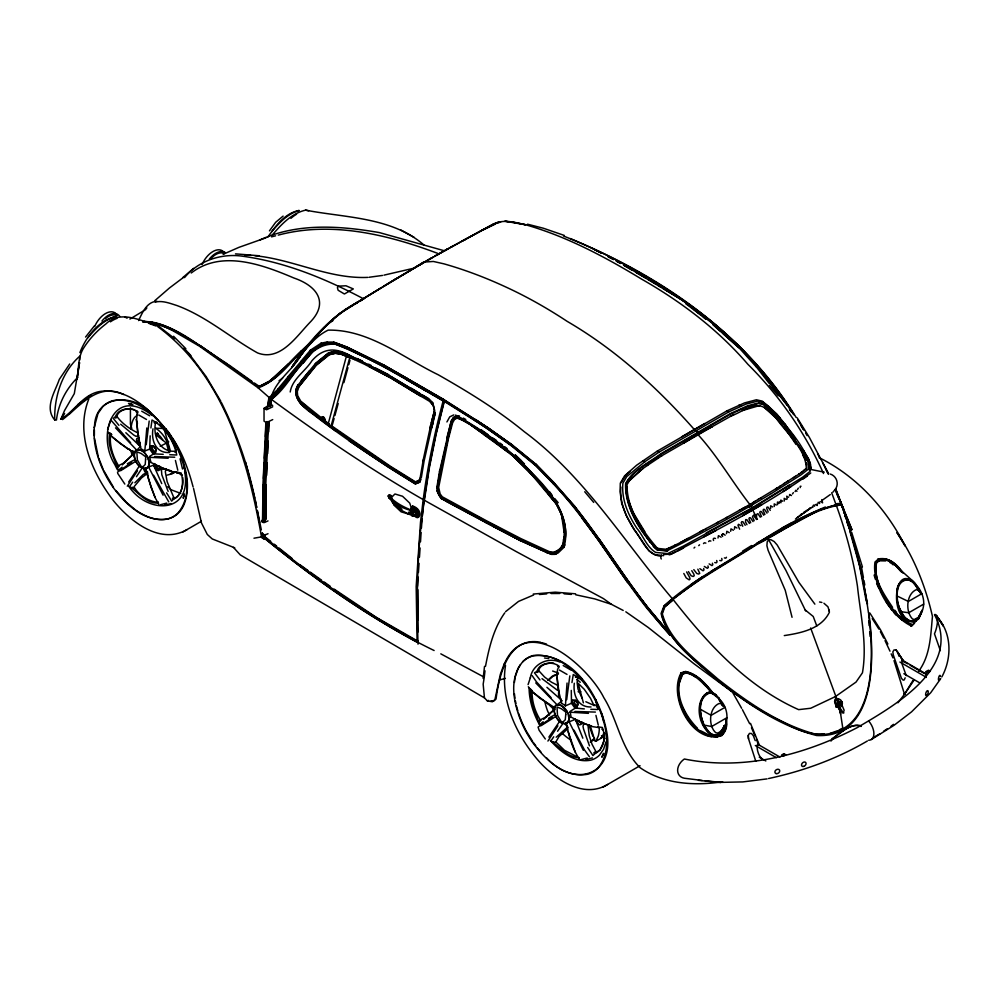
<?xml version="1.0" encoding="UTF-8"?>
<svg xmlns="http://www.w3.org/2000/svg" width="999" height="999" viewBox="0 0 999 999"><rect width="100%" height="100%" fill="white"/><g stroke="black" fill="none" stroke-linecap="round" stroke-linejoin="round"><path stroke-width="1.5" d="M130.419 407.767L130.419 424.125L131.806 428.521M553.833 707.317L552.722 711.226L543.606 719.367M266.084 518.893L266.233 484.627L265.297 520.716M591.508 725.973L583.628 723.526L571.053 717.107L570.192 711.3L577.197 706.967L577.684 703.746L575.312 700.386L573.613 699.924L572.502 700.324L571.503 703.259L565.397 705.856L567.045 683.041M434.115 650.524C372.864 620.729 316.958 580.956 264.236 538.086L262.337 538.061L262.4 533.491M262.537 521.341L262.949 484.852L265.859 422.727M262.337 538.061L262.637 533.329M262.675 521.191L264.036 520.417L265.384 521.191L264.036 521.977L262.675 521.191L263.187 484.69M263.174 538.623L263.224 534.065M263.386 520.379L263.786 485.414L266.77 421.728M262.575 537.887L263.511 538.361L263.549 535.327M263.724 520.129L264.123 485.164M263.524 538.611L263.561 535.564M263.736 520.367L264.136 485.402L267.095 421.516M270.741 541.383L266.009 537.587L265.097 538.636C312.525 577.609 363.161 612.899 417.095 642.295L417.994 641.258L417.082 641.258C363.174 611.825 312.537 576.573 265.11 537.587L265.135 534.515M265.834 519.193L266.233 484.627M571.278 690.409L571.503 703.259L574.825 707.979L584.34 708.915M671.99 546.59L666.358 549.313L657.392 548.376C642.519 530.694 626.635 508.966 627.035 484.677L629.994 479.67L642.981 468.556M564.06 537.387L564.285 531.88M626.922 491.058L626.972 486.738M700.636 703.671L700.024 709.065L711.163 715.321L724.949 707.367L721.266 703.783L719.155 703.471C708.903 707.767 707.979 725.861 715.821 732.754L717.844 733.041C730.719 726.935 729.045 706.743 718.681 698.588L721.34 703.084M163.224 454.333L153.009 453.808L149.688 449.1L150.175 435.826M322.827 418.082C323.039 421.628 325.811 417.12 323.127 417.395M878.321 559.615L878.333 558.978C888.948 556.643 897.914 564.934 903.096 573.264M885.713 560.914L879.37 560.801L878.333 558.978M433.978 412.025L434.19 408.828M843.755 711.338L843.705 713.099L842.307 712.774C840.271 709.577 830.019 700.349 838.486 699.387M906.443 618.856C916.295 626.935 923.313 612.499 923.7 604.108C924.312 593.606 916.395 580.906 905.718 579.32M800.199 487.624L800.249 486.326L801.023 486.251M434.528 415.372L434.702 410.427L433.379 405.169L428.633 398.963L388.149 374.875L349.425 355.169C335.414 347.602 323.414 347.602 311.913 360.764C305.257 371.391 292.22 379.008 290.209 391.995M530.781 689.198C529.133 701.922 536.338 713.161 539.56 724.799L543.144 721.765M577.347 676.648L575.412 677.06L577.884 676.298L577.11 682.642L577.984 689.023L582.055 698.176M797.514 489.498L798.338 488.124M150.949 462.537L149.488 456.493L155.532 452.709L155.969 449.525L153.596 446.166L151.96 445.666L150.837 446.066L149.688 449.1L144.818 450.974L146.816 427.959M263.486 478.484L264.211 462.962M264.423 458.304L265.222 441.221M265.447 436.563L266.096 422.589M267.695 422.677L264.785 484.727L264.548 520.679L264.935 484.865L267.857 422.814M268.681 421.84L265.684 486.788L266.221 485.302M266.671 475.324L267.245 462.912M267.682 453.608L268.269 441.196M268.706 431.88L269.143 422.577M681.156 673.039L681.955 672.739L682.654 674.375L679.495 682.442M94.381 429.895L94.381 435.514M775.286 416.995C785.913 432.729 805.831 448.588 806.33 468.506L803.558 470.641M808.778 469.555L808.84 462.425L807.342 458.553L784.365 424.288L776.822 415.359L768.855 407.942L763.511 403.996L758.803 402.872L747.489 405.881L730.569 413.499L660.913 453.721C648.875 462.937 633.004 469.667 625.574 483.641C624.65 508.391 641.221 532.642 657.13 550.012L667.594 551.073M157.13 422.477L155.594 422.44C152.635 435.876 159.69 453.009 175.874 451.161L176.111 449.363M138.436 438.499L138.312 440.759L140.172 443.119M149.188 421.016L146.216 444.742M566.683 699.687L569.83 675.873M620.854 487.037C619.368 502.447 626.173 516.982 634.24 529.67C641.97 538.911 646.403 554.645 660.264 556.106M795.079 491.608L795.903 490.234L796.927 491.358M417.507 586.301L418.131 577.097M418.431 572.502L419.056 563.299M419.468 557.167L420.092 547.976M420.504 541.845L421.116 532.642M421.428 528.046L422.127 518.918M810.089 507.879L809.202 509.078M897.214 590.409L896.69 595.816L908.391 601.46L921.827 593.693L918.293 590.022L916.27 589.672C906.143 594.118 905.294 611.912 912.649 619.13L914.597 619.442L918.618 617.132L921.328 611.713M155.257 464.16L155.557 467.969L158.017 470.704L160.364 469.58L159.578 466.058M792.469 493.968L793.368 492.644M804.52 511.525L803.621 512.849M532.092 690.421C531.668 700.661 534.827 711.238 540.259 719.904L545.354 717.282L554.07 709.615M412.325 515.696L412.575 512.812M422.402 515.909L423.101 508.404M423.389 505.394L423.813 500.899M789.51 495.729L789.635 494.493L791.458 495.554M269.593 404.57L270.542 398.738L279.433 390.097L311.888 351.124L322.64 344.068M835.826 504.97L819.03 510.139L756.618 544.093L702.759 577.272L672.402 599.325L673.089 599.5C707.604 643.443 746.64 686.5 798.638 709.64L810.738 708.241L835.351 696.615L856.031 682.08L862.449 672.802C867.432 643.905 860.464 614.959 857.454 586.251C853.171 558.591 845.853 531.555 836.275 505.282L831.668 492.744M270.254 406.63L271.303 399.313C293.444 384.315 304.957 342.083 335.389 344.205C373.339 358.953 407.992 380.619 443.131 400.949C434.503 433.404 427.647 466.308 423.201 499.6L420.504 522.177L416.171 586.563L417.082 641.258M271.703 399.563L313.087 350.961L323.401 344.118L328.359 343.194M483.154 678.458L484.515 666.395M484.315 676.847L484.99 670.829M270.467 406.506L271.303 399.313C320.242 435.227 370.517 469.38 423.201 499.6M267.695 406.106L268.856 397.914L277.909 389.223M267.932 405.981L269.081 397.802L270.542 398.738L269.842 404.745M268.531 406.668L269.53 398.926C266.721 398.514 272.465 399.013 269.53 398.926M269.043 404.957L269.742 398.938M268.881 406.68L269.78 399.101L279.32 389.847L288.736 378.334M269.693 404.595L270.404 398.589M155.657 325.05C139.785 320.429 120.142 309.89 105.956 323.888C97.515 330.382 90.047 338.174 84.241 347.115C77.647 356.543 79.008 368.581 76.985 379.358L79.52 362.699M94.518 427.16C94.655 394.892 132.455 392.994 150.537 412.487M514.423 682.429L514.935 678.571M840.871 706.83C843.818 705.007 841.071 696.515 837.674 700.349C835.064 704.545 840.808 708.029 842.332 711.375M835.314 505.794L835.763 506.106C840.484 500.861 844.43 508.391 844.367 513.174M505.519 665.434C499.975 700.624 516.645 735.876 539.435 761.837C555.681 779.582 583.628 799.088 607.642 784.452M604.233 739.897L604.645 733.116M79.52 362.674L74.301 393.643L64.585 410.452L60.864 419.218C74.937 411.051 83.317 393.569 101.236 391.271C128.272 388.461 150.287 409.94 165.984 429.345M150.899 427.984L152.023 419.992C164.773 427.26 173.789 440.721 176.773 455.02L169.768 454.695M137 413.986L136.576 421.491L138.936 440.534M420.03 478.471L423.239 460.002M421.291 477.847L424.088 461.076L435.064 412.475M436.838 487.549L439.635 470.629M134.291 451.785L134.465 454.033M562.699 544.667L563.673 539.248M436.938 486.813L437.087 491.171L441.058 498.401L520.629 540.759L551.485 554.395L554.957 554.345L558.129 552.959L564.01 547.277C571.74 518.506 552.272 493.094 532.991 473.938C510.951 450.025 483.903 430.581 455.519 415.084M571.952 682.592L573.276 674.475L582.38 680.406L585.951 684.577M410.864 509.94L412.712 506.081C417.42 507.192 422.29 512.824 418.544 517.332L416.82 517.557L411.276 514.148L412.025 513.898M565.397 705.856L561.638 703.146M422.877 461.401L430.319 427.147M485.502 666.308C489.035 647.764 493.643 628.433 504.745 612.874M435.926 435.352L429.483 467.107L424.538 499.338C416.995 546.74 416.508 596.003 418.032 644.18M557.629 668.831L556.955 676.498L559.403 695.491M429.945 428.546L430.557 425.986M725.511 724.337L724.25 730.057L721.016 734.29L718.293 735.239M137.924 432.929C129.808 429.12 121.99 423.489 116.783 416.246C119.081 409.465 128.446 407.555 134.603 409.815M439.523 471.491L451.011 421.59L453.434 417.257L456.73 415.646L459.552 415.971M390.134 498.002L389.298 495.591M391.408 497.914L391.396 495.679L389.335 494.655M563.486 540.059L564.223 536.75M721.091 734.814L724.525 730.331L725.486 725.961M724.525 730.331L725.399 726.348M558.441 685.751L551.485 682.192L544.555 677.01L538.536 670.454C540.397 664.323 547.952 662.812 553.608 663.111M430.382 426.436L430.756 425.162M435.214 413.574L431.68 427.947L433.079 422.277M431.243 422.989L432.467 418.356M432.817 416.695L434.115 411.763M436.226 433.841L443.893 403.034M432.03 419.83L433.366 414.735M603.908 741.158L600.024 750.099L596.278 752.235L592.02 744.23L589.285 735.739L587.974 725.386M430.557 425.724L431.556 422.003M417.857 516.183L418.269 512.712M446.665 438.449L451.011 422.352A9.353 6.943 80.5 0 1 458.903 417.107C493.706 437.724 526.835 462.824 550.774 495.854C563.186 508.591 575.362 543.993 553.858 553.871M291.583 367.757C305.457 345.642 323.439 325.05 344.842 309.715L431.518 257.817M528.071 684.602L530.432 677.559M558.541 692.694L558.641 696.253L561.338 699.6M107.567 429.67L109.927 422.627M184.378 493.856L183.204 498.239L184.203 495.254M897.065 590.659C896.902 580.119 910.189 574.525 915.883 584.452M897.127 590.509L898.376 585.901M922.052 610.177L918.73 618.568M922.177 610.339L918.918 618.556L916.033 621.003M137.5 413.499L137.949 411.863C130.994 407.005 118.918 407.879 115.409 416.595L115.597 418.044L117.133 417.257M332.48 424.5L334.103 418.519M334.915 415.534L338.174 403.571M343.881 382.629L347.952 367.682M348.776 364.685L349.987 360.202M530.294 678.021C532.255 664.447 547.514 656.605 559.902 662.037M606.018 741.932L603.508 749.4L599.437 755.182A56.806 32.805 60 0 1 590.834 760.152C574.775 763.336 560.252 751.76 550.349 740.396M515.109 677.285L518.119 668.319L520.404 664.61M700.486 703.92L701.86 699.188M724 725.848C723.139 730.044 720.516 734.64 715.871 735.189L712.749 734.652L709.028 732.504L706.068 729.282M724.387 725.511L721.315 732.629M724.525 725.636L721.528 732.604L718.631 734.977M801.498 514.273L800.486 514.51M132.442 454.982L123.501 463.136L118.506 465.696C112.924 456.443 108.879 444.742 110.839 433.953L109.553 433.978C107.168 446.865 114.435 458.641 118.294 470.304L122.09 467.157M647.764 609.303L669.63 634.939L670.391 634.14C633.99 594.755 607.142 548.064 574.063 506.068M669.954 634.64L669.967 634.602C636.625 598.95 612.037 556.593 582.442 518.031M79.895 352.597C85.964 337.063 98.114 321.041 114.91 316.658M558.653 668.056L559.203 666.358C552.622 660.626 537.949 662.724 536.962 672.477L538.886 671.465M836.275 505.282L841.695 504.87C810.326 509.015 784.715 530.744 756.967 544.43C725.574 564.547 691.82 582.117 664.073 607.13L661.7 614.348C668.818 642.457 695.966 660.913 716.508 679.258C734.115 693.568 752.784 706.68 772.964 717.132C788.948 724.774 805.594 736.113 824.125 733.803M562 546.765L562.887 543.893M564.01 547.277L564.822 544.842M670.529 601.885L671.353 599.437M571.503 703.259L572.502 700.324M271.603 395.854C277.01 379.258 293.581 369.368 301.648 353.996C309.265 344.842 317.195 335.389 328.147 330.132C369.006 329.358 403.022 357.717 438.236 374.775C468.181 391.795 497.639 409.84 524.325 431.73C584.715 476.511 624.15 541.982 672.24 598.576L673.164 599.974L664.772 607.017L662.325 613.786C669.942 641.882 696.765 660.327 717.494 678.708C747.24 702.085 779.57 724.7 816.545 734.452C877.022 737.387 874.275 656.018 868.643 614.647M941.807 676.985C952.01 658.279 952.01 633.204 937.137 616.907A13.087 4.383 -75.5 0 0 934.477 614.597C962.312 667.532 895.067 705.269 857.292 727.584C804.545 755.032 743.656 771.003 684.352 759.003A13.087 9.753 -37.9 0 0 677.622 770.366A13.087 9.753 -37.9 0 0 684.352 778.233L702.197 780.456M504.258 663.811L500.349 674.263L494.93 699.525L492.395 701.773L487.375 700.898L484.453 697.889L240.322 554.944L233.441 547.39M149.688 449.1L150.837 446.066M743.056 551.748C715.996 568.743 687.499 584.115 663.973 606.043L661.088 613.461C667.732 641.87 696.191 661.113 716.633 679.657C746.59 703.234 779.257 725.911 816.583 735.514C878.059 738.586 874.312 654.982 868.918 613.324M831.842 738.698C840.559 734.327 850.349 721.815 861.088 726.46M582.005 721.89L580.956 722.976L580.082 722.564L578.758 720.354M60.864 419.218L64.623 413.549M88.761 399.15C74.937 433.841 92.033 472.677 113.299 500.487C129.858 521.041 159.952 545.342 187.05 529.582M603.458 753.308L601.823 757.254L603.746 753.658M915.983 619.455L914.297 623.401L911.575 626.073L910.701 625.911M905.169 677.797L904.232 679.944L903.146 680.157L901.423 678.321L893.268 654.857L892.831 651.922L894.03 649.924L896.153 650.049L903.733 661.563L896.153 650.049M291.995 366.995L307.305 346.328M109.803 422.502L111.339 419.155M590.409 726.223L595.029 741.146L595.841 741.295L598.301 735.951A41.533 23.976 60 0 0 599.325 727.672M595.841 741.295L601.585 737.974L604.045 732.642M278.459 390.122L269.418 399.138L269.081 397.802M410.751 509.015L412.712 506.081M503.808 665.134C526.098 610.676 588.498 666.695 603.796 697.614C617.857 720.029 620.816 748.863 640.234 767.794C664.16 784.377 694.692 785.951 722.652 781.755M830.956 741.083C836.013 734.265 852.184 722.539 861.113 725.823M138.599 320.592C142.333 312.662 146.778 301.81 156.893 301.261M579.532 759.302C572.102 748.501 568.693 735.326 566.371 722.702M835.763 506.106L836.325 504.945M155.694 434.927L157.355 432.754M132.892 450.649L132.492 453.484L134.453 457.092M629.47 480.694L641.458 469.642M681.168 672.814C667.657 695.978 692.132 745.104 721.703 735.689C725.898 731.668 727.821 725.486 726.073 719.904M681.955 672.739C669.904 696.827 688.935 736.076 717.145 736.725M682.704 673.526C672.577 692.082 684.04 714.722 697.477 728.271M420.179 478.121L418.831 480.769L415.134 482.305L390.022 466.708L335.776 429.707L310.976 410.951L298.414 399.3L297.153 395.766L297.34 388.686L315.909 365.209L328.971 354.633L335.189 353.209L341.021 354.183M421.041 479.358L419.605 482.092L415.184 483.866L388.074 467.02L349.126 440.884M388.274 496.141L388.711 495.479L388.574 497.015C390.234 500.899 391.983 495.866 389.448 495.154L388.161 495.891L389.198 498.064M621.103 482.717L625.799 475.187L630.182 471.416M135.702 451.348L140.422 446.541L136.426 440.122L136.826 438.461L139.198 437.849M918.231 617.919L920.154 614.472M920.354 614.31L918.381 617.844L915.758 620.154L912.761 621.178M446.915 421.94L449.75 416.858L453.783 414.897M661.5 555.082L660.826 557.105A2.835 2.06 -78.6 0 0 661.288 558.978M809.552 470.217L810.064 469.305L824.237 472.177M701.76 699.45L703.883 695.654L706.505 693.368L709.54 692.469L712.786 693.044L716.058 695.054M720.853 731.955L722.789 728.571M722.989 728.421L720.991 731.892L718.381 734.115L715.421 735.027M755.781 761.213L748.326 738.149L748.263 735.426L749.425 733.416L751.51 733.503L753.308 735.651L755.244 740.634M305.669 347.964L301.885 351.923C288.187 363.873 276.873 381.955 258.329 386.75L246.016 377.772M389.223 497.789C390.646 499.25 390.921 495.616 389.41 495.541L388.599 495.529M834.927 489.722C839.51 484.503 836.837 476.086 830.306 474.05M155.082 497.302L151.024 487.3L145.654 468.119L153.571 465.159L154.52 463.573M85.564 337.038L94.393 325.886M269.455 230.869L275.687 222.265L283.117 216.109M553.733 736.775L550.948 740.933C559.952 746.827 567.307 757.242 579.145 757.692M912.924 680.544L904.507 694.205L897.976 702.772M918.643 671.278C930.431 655.481 930.618 635.189 932.467 616.408C925.648 586.675 914.31 557.792 896.977 532.592L905.106 545.953C886.238 508.678 856.68 476.198 819.055 457.617M132.692 482.167L129.695 486.438C138.436 492.794 146.366 503.683 158.366 503.096L158.292 502.185M292.932 365.622L298.951 356.78M142.358 467.669L136.451 476.673M835.401 504.895L837.637 503.533L841.308 503.658L844.43 512.662M878.246 559.353L879.157 559.428L879.37 560.801M176.249 450.586L175.037 452.36L175.874 451.161M117.432 472.24L131.543 462.537M597.614 705.369L598.001 704.794L596.403 706.793L597.614 705.369L592.819 704.882L585.851 701.735M137.437 470.879L127.285 486.201M69.705 363.973L59.291 379.408C55.082 391.783 44.068 407.704 54.72 419.93L56.468 420.017C58.292 403.846 66.234 388.611 77.822 377.322M913.873 680.356L904.507 694.205L894.005 660.589M548.876 737.112L559.927 720.916M557.904 725.823L547.927 741.058M128.646 482.03L139.398 465.996M156.406 465.222L157.367 468.032L159.365 469.33L160.389 467.832M292.257 366.683C310.302 342.07 330.12 317.307 357.305 302.347M584.015 723.251L583.004 726.248L583.528 729.008L589.46 745.841M557.554 731.256L562.212 724.5M184.515 277.61C198.027 261.176 220.267 253.409 241.221 256.031C284.515 261.688 325.574 278.684 363.923 299.001M267.844 237.125C275.549 226.024 284.765 213.374 298.801 210.502M940.746 678.583L930.718 692.719L911.563 711.837L894.043 725.299L871.428 739.472M726.46 557.255L725.798 558.179L724.375 557.904M272.727 419.592L266.508 422.589L264.036 421.166L264.036 408.366L270.354 404.133L272.677 405.469M265.559 407.804L265.559 408.916L267.869 408.366L266.508 407.58L265.559 407.804L267.47 408.916M262.287 532.979L261.563 533.99L264.036 535.427L268.019 533.716M299.725 355.694L320.242 331.855M166.271 468.843L165.297 471.715L167.158 481.755L173.751 497.427L175.399 497.964C181.806 493.781 183.429 484.802 182.767 477.647M843.256 731.268L841.658 728.521L838.698 730.331M867.507 604.17L860.201 565.958L850.149 530.319M673.089 599.5L664.073 607.13M297.877 385.252L309.465 370.829M174.525 498.026L171.678 501.111L166.596 492.844M839.809 707.167L836.975 707.005L837.562 706.281M681.031 673.214L685.539 671.415C697.364 673.913 705.719 683.853 712.924 692.906M682.467 674.387L686.088 672.964C693.905 674.375 699.962 680.244 705.294 685.714M277.672 389.335L288.224 376.598M278.321 390.397L288.786 377.485M280.532 387.899L282.417 385.589M284.29 383.291L301.76 362.387M278.621 390.509L302.435 362.038M302.909 363.449L312.475 351.848M300.986 381.181L315.559 363.424L328.808 352.684L335.377 351.161L341.046 352.098L349.088 355.107L342.282 352.572M119.256 465.971L118.232 467.207L117.457 466.658L118.506 465.696M315.284 363.836L328.546 353.097L335.077 351.586L340.709 352.51L351.436 356.506L389.61 375.774M417.22 516.945L417.969 516.133M417.607 517.494C421.216 513.124 416.483 507.742 411.938 506.668M300.749 361.563L310.402 350.199M301.411 362.6L310.901 351.161L321.666 344.093M304.558 359.041L307.367 355.694M301.723 362.699L311.8 350.861M832.891 492.17L834.64 490.084M287.987 376.723L300.999 361.438M288.636 377.759L301.561 362.325M582.092 723.8L579.682 724.962L578.246 724.013L575.387 719.33L566.221 723.001M87.775 337.837C95.554 328.821 104.533 319.018 116.608 316.333M271.666 231.681C279.171 222.939 287.762 213.611 299.213 210.464M272.44 234.815C281.368 224.45 291.708 213.237 305.582 210.152C345.404 217.832 391.433 216.995 423.838 244.88M562.25 545.816C559.265 550.424 553.384 554.108 547.989 551.048L520.954 538.623L486.313 520.691L442.307 496.815L440.147 493.931L438.661 487.45L448.464 438.536L452.597 422.889L454.57 419.355L457.055 418.144L459.228 418.381M562.137 546.49C559.078 551.46 552.822 555.456 547.09 552.21L520.042 539.785L485.402 521.853L441.258 497.902L438.911 494.767L437.287 487.712L439.96 471.74L451.261 422.939L453.384 419.143L456.143 417.807L461.663 419.78M308.791 344.63L324.463 327.247M134.865 482.767L143.282 474.375L144.992 473.576L148.264 475.462M596.278 752.235L592.931 755.606L587.649 747.464M556.193 737.212L566.783 727.759M69.018 414.448L76.523 406.605M708.616 541.583L709.415 540.734L710.901 541.058M541.008 720.179L539.597 721.64L538.911 721.041L540.259 719.904M694.005 548.039L694.829 547.19M301.323 350.786C287.724 363.236 276.111 380.119 258.329 386.863L268.256 381.78M288.411 363.886L271.204 379.583M892.956 564.572L894.068 563.898L901.036 571.69M698.738 545.629L699.562 544.792M322.914 328.908L333.916 318.419M302.435 350.974C288.261 363.474 276.511 381.156 258.204 387.899L199.488 346.228L172.427 330.444L162.412 325.549L150.662 322.04L143.157 321.89M325.674 326.049L329.233 322.527M648.738 608.453L670.379 634.402L648.501 608.828L628.396 582.142M703.496 543.593L704.332 542.769L705.868 543.106M914.609 622.727L912.05 625.237C891.245 615.147 873.176 584.989 875.923 562.287L879.157 559.428M269.805 398.788L273.127 395.567M79.895 356.081C61.963 371.803 54.158 396.715 54.72 419.93M306.331 347.652L301.885 351.923L306.218 347.864M301.323 350.886L316.658 336.438M810.776 472.977C766.832 504.52 718.231 529.383 670.391 554.482M136.039 450.437C141.334 447.527 146.391 454.32 148.139 458.641A10.539 6.081 60 0 1 145.404 468.818C137.987 468.144 133.354 459.103 134.39 452.322L135.464 450.561C143.644 446.341 152.298 460.914 147.577 467.732L145.954 468.693C137.75 468.981 130.532 456.068 136.576 450.037M547.689 680.344L551.985 676.435L557.579 674.762M549.85 679.095L554.145 675.187L558.341 673.938M590.222 742.12L594.517 738.211M592.37 740.883L594.517 738.923M900.249 582.617L902.846 580.269L905.868 579.283M663.973 606.043L672.327 599.05M335.04 317.42L331.78 320.242M878.546 558.878L874.987 562.037C871.64 584.465 890.696 616.42 911.575 626.073M879.47 560.439L876.598 562.974C872.889 579.245 884.165 594.43 892.594 607.404M703.758 695.978L706.33 693.718L709.327 692.844M154.845 300.649L169.443 287.999L184.041 276.985M191.259 273.002C221.566 249.413 262.612 264.723 293.893 277.997C317.882 286.201 328.921 303.122 309.902 322.452C296.378 336.463 280.22 361.713 257.567 352.934C230.369 337.724 206.393 316.383 176.91 305.532C170.005 303.371 162.5 300.299 155.257 302.098M182.705 277.66L193.606 268.344M892.894 564.522L894.08 563.911L888.735 560.801L885.077 559.865M122.278 464.922L132.043 455.219L131.031 451.048L129.071 449.013M137.6 414.897L134.615 417.42A33.754 19.48 60 0 0 131.094 429.22M157.904 433.716L157.018 434.465A7.492 4.321 60 0 0 156.456 435.614M174.363 472.065L172.377 473.738L167.245 475.087M835.951 490.172L851.897 529.607L851.223 529.982L839.635 500.212M173.751 497.427L172.415 498.489L173.664 499.1C183.042 494.867 183.866 481.768 181.119 472.989L175.25 471.828M334.84 317.532L340.172 313.336M138.624 435.639L135.976 436.313L133.766 435.064L120.692 424.213M340.572 313.024L338.261 314.797M505.581 611.663L518.531 601.41L533.628 594.992M146.116 474.35L141.421 478.009L133.978 486.813C138.599 495.129 148.714 501.51 158.304 502.435M559.527 549.525L553.908 552.934L547.377 551.885L520.342 539.46L441.583 497.589L439.285 494.517L437.699 487.612L440.359 471.665L451.66 422.877L453.746 419.155L456.431 417.844M799.075 474.113L801.273 472.452M800.886 472.702L802.359 471.603M562.237 700.711L557.067 704.794L535.764 682.929M801.972 471.853L803.945 470.379M890.996 726.248L893.468 724.35M567.657 728.87L558.978 736.588L555.844 741.945L564.472 750.299L576.186 756.33M830.306 494.53L822.177 500.312M595.491 751.635L593.781 752.921L595.117 753.496C604.395 749.35 605.781 736.113 602.372 727.484L597.789 726.835M279.058 380.744L282.63 378.084M804.57 469.842L806.343 468.531M795.441 519.043L811.163 507.742L797.302 517.445M777.459 503.421L780.793 501.023M322.14 416.995L323.414 416.933C327.023 420.367 325.1 423.176 320.816 417.944L322.565 416.908M540.871 725.786L556.48 716.046M120.642 470.704L137.013 460.502M669.63 634.939L670.604 634.178M642.544 468.781L647.777 465.209M263.511 538.361L264.323 538.049M340.01 313.411L381.318 287.662M802.871 479.133L807.479 475.961M691.221 584.452L702.734 576.548M182.193 475.149L180.419 474.625M661.413 455.969L684.253 442.794M661.9 455.706L657.904 458.329M883.703 731.193L887.349 728.721M647.364 465.422L658.329 458.116M791.133 486.426L783.391 491.545M77.885 404.558L89.46 396.853M786.338 482.08L793.83 477.347M784.452 483.316L779.557 486.55M780.094 486.201L777.097 488.024M784.277 635.589C800.973 633.016 821.29 629.07 829.395 612.25L828.833 609.865M310.152 350.337L321.303 343.044M310.739 351.448L321.84 344.18M311.051 351.573L321.74 344.555L333.891 343.631M784.053 483.578L786.725 481.83M789.21 485.039L752.247 507.779L750.736 505.981L752.459 504.957M753.234 502.472L755.044 501.323M757.429 519.255L750.699 505.993L750.361 504.27L753.621 502.21M776.373 488.436L760.501 498.064M793.443 477.597L795.466 476.323M771.465 493.518L801.011 474.887L808.154 469.33L808.228 462.412L802.322 451.423L784.29 425.012L776.423 415.771L763.286 404.583L758.74 403.484L747.489 406.481L730.606 414.086L661.001 454.27C649.025 463.411 633.366 470.117 625.874 483.916C625.449 508.853 641.121 531.93 657.142 549.637L667.257 550.674C702.584 533.016 737.299 514.023 771.166 493.693M344.618 310.264L358.092 301.898M787.474 481.331L788.149 480.894M329.183 322.989L332.929 320.667M761.962 504.47L742.644 515.634M742.544 551.136L751.573 545.554M88.923 396.491L91.396 394.967M795.079 476.573L799.163 474.05M798.775 474.3L799.462 473.863M711.388 571.091C753.97 548.264 793.356 513.848 841.308 503.658M383.841 286.126L395.741 278.896M355.994 303.159L386.413 284.653M387.1 284.191L396.503 278.521M394.143 279.945L408.241 271.691M409.453 270.941L411.65 269.618M754.657 501.573L758.416 499.275M552.01 717.482L538.074 727.085L539.11 730.232L545.317 738.998M129.92 319.081L145.829 309.478M775.986 488.686L777.484 487.774M754.033 507.292L750.411 509.378M758.029 499.525L760.901 497.814M681.842 436.738L704.745 423.514M396.978 278.172L408.141 271.641M419.942 264.747L408.753 271.278L423.526 262.113L433.366 261.463L443.906 263.836A585.976 338.311 60 0 1 505.057 286.651A499.113 288.162 60 0 1 567.132 321.341C615.646 349.613 657.517 387.787 694.517 429.757L697.914 432.417L698.376 434.702L683.828 443.019L697.752 434.353C717.981 456.406 732.929 483.191 751.26 506.281L752.222 507.792L706.106 533.016M698.376 434.702L712.137 426.673M182.655 532.13L201.423 521.253M603.246 787L640.047 765.709M145.717 308.654L146.903 307.967M413.948 268.256L422.34 263.349L420.641 264.023M432.067 257.792L426.036 261.276L439.448 253.734M418.918 265.447L420.104 264.76M354.57 304.295L357.242 302.759M359.915 301.323L362.587 299.675M272.727 406.793L266.508 409.79L264.036 408.366M265.634 518.244L262.287 520.179L261.563 521.191L262.287 522.202L264.036 522.627L268.019 520.916M263.074 521.753L264.985 520.641M711.75 426.923L734.128 414.323M750.499 504.183L744.367 507.567M756.805 543.181C779.345 530.681 801.435 516.708 825.349 507.017M727.022 717.657L711.638 726.535L703.533 725.012C705.943 729.969 709.802 735.551 715.871 735.776M923.7 604.108L908.715 612.762L900.511 611.613L897.164 601.273M926.185 671.528L928.508 670.192L930.319 671.228L927.996 672.577L926.185 671.528L926.185 677.447M867.407 740.971C836.875 758.878 803.146 771.128 768.581 778.533M873.725 737.324L880.057 733.666M419.018 480.344L415.447 481.843L390.696 466.458L331.193 425.549M420.042 482.092L415.522 483.903C379.995 462.1 345.154 439.085 312.163 413.574C303.396 407.517 290.409 396.578 298.102 384.877C292.582 393.406 298.851 404.108 306.78 408.616M434.802 255.956L492.032 224.75C502.497 218.656 514.697 222.278 525.624 224.763C566.957 236.576 605.007 256.868 641.57 279.096C681.231 301.71 717.981 329.595 747.876 364.285C779.657 395.779 805.107 432.792 823.526 473.538M432.729 257.13L433.454 256.718M421.291 264.073L425.224 261.838M440.234 253.222L447.864 248.863M437.1 254.982L448.289 248.614M726.423 517.594L739.647 510.139M717.07 522.677L705.706 528.783M716.633 522.902L718.468 521.89M748.888 507.017L750.699 505.993L747.914 505.681L749.462 506.718M268.856 397.914L269.48 398.976L270.542 398.726M127.323 463.736L133.779 460.139M548.426 718.318L555.182 714.547M681.143 542.182L706.143 528.558M680.569 542.507L688.086 538.349M700.087 531.743L702.909 530.244M741.72 508.991L743.268 508.141M739.21 510.364L742.157 508.766M445.629 250.212L483.541 229.47M450.899 247.165L453.633 245.679M461.838 241.221L494.218 223.876L482.192 230.182M463.586 240.447L465.197 239.573M480.756 231.119L481.406 230.769M718.044 522.115L726.86 517.37M699.063 433.666L712.062 426.748M742.844 508.366L744.792 507.342M716.196 530.344L703.571 536.987M782.092 528.009L791.158 523.251M482.629 230.132L495.541 224.001M677.709 551.061L683.553 548.026M159.365 469.33L161.551 468.219M153.009 453.808L155.532 452.709M574.825 707.979L577.197 706.967M160.152 446.241L166.471 443.131L168.619 451.298M666.383 549.338L669.73 547.689M270.517 398.751L269.48 398.976M674.65 545.342L681.006 542.282M671.565 546.815L675.087 545.117M721.59 535.002L723.626 534.028M730.606 416.034C740.858 413.074 753.371 401.411 764.31 407.48C777.647 417.12 786.937 430.956 796.003 444.43M555.844 741.945L554.208 742.707L553.721 741.645M134.091 487.737L132.767 488.324L132.355 487.212M223.127 254.295L238.936 247.352L265.984 237.787M675.861 551.96L669.143 554.907M555.656 553.096C575.836 538.598 559.852 504.145 546.216 490.359C522.415 460.302 491.446 436.788 458.603 417.432A9.191 6.818 80.5 0 0 450.849 422.602M554.957 554.345L556.306 553.758M492.769 224.638L496.553 223.152M259.528 240.16C296.953 222.64 339.697 225.749 379.32 232.567L444.73 250.874M851.023 530.069L839.884 500.162M170.929 503.533L164.473 505.219M592.407 757.891L585.963 759.577M742.457 410.552L759.789 405.482M487.375 700.898L488.586 700.399M62.537 419.605C80.457 405.919 97.477 382.105 123.801 394.53M412.887 511.226L408.504 512.3L411.9 514.398M838.735 706.68L836.975 707.005M829.994 733.466L837.249 730.856M166.746 503.084L160.552 504.707M587.25 758.016L581.043 759.627M716.52 736.95L721.628 735.177C725.699 731.256 727.484 725.199 725.786 719.779M916.295 620.928C886.313 628.696 893.131 551.573 918.618 588.761M538.536 670.454L534.453 672.802L539.984 679.957M681.48 672.664L686.051 671.902C697.577 674.425 705.694 684.178 712.737 693.006M709.54 693.056C695.704 698.563 699.924 719.492 706.63 729.482M718.905 734.889L715.509 735.888C698.426 732.13 692.245 699.188 709.165 691.945L712.499 692.532L715.833 694.567L719.105 698.363M851.897 529.607L835.651 490.284M846.84 521.828L850.099 530.382L851.148 530.082L843.431 510.227M499.537 679.969L505.382 678.371M155.557 433.803L158.366 433.653M170.479 473.626L174.326 472.627M271.516 236.85L275.562 235.814M278.259 235.115C331.481 220.891 387.699 234.54 437.949 253.471M116.783 416.246L113.199 418.319L118.931 425.349M412.749 268.469L384.003 275.137M323.414 416.933L324.825 420.966M320.816 417.944L325.249 420.879M262.487 536.713L253.971 538.211M672.477 599.812L671.753 599.949L673.164 599.974M382.505 275.437L369.043 277.272M601.585 737.974L600.774 737.824M321.041 343.194L327.435 341.933M322.59 343.781L327.11 342.957M323.164 343.831L327.834 343.094M321.466 344.418L327.435 343.344L333.641 343.494L346.815 348.439M347.44 355.956L346.428 356.119L328.172 423.988L329.183 423.826M350.811 357.205L349.8 357.367L331.056 426.161L332.068 425.999M177.56 473.214L176.811 473.064M495.541 223.227L498.851 222.852M497.802 222.352L500.724 221.965M767.095 778.883L742.781 781.917L720.666 782.379L705.269 780.781M155.594 422.44L154.046 422.627L156.131 422.09M806.255 510.501L807.042 510.414M533.254 594.055L555.219 592.17L575.599 593.818M539.448 594.492L546.715 593.881M551.073 593.506L559.765 593.481M415.809 516.333C419.168 513.211 414.185 509.115 411.014 508.454L410.177 509.677C402.597 506.518 395.092 502.447 389.448 496.441C394.593 504.732 404.583 509.428 413.973 511.026L410.177 509.677L415.172 511.488M416.571 516.321C420.242 513.386 415.322 508.416 411.85 507.929M417.332 516.895L412.799 514.622M161.751 468.568L159.303 467.882M147.802 322.252L150.662 322.04M878.87 559.053L884.19 558.691M879.395 559.964L886.175 560.089M663.623 555.681L654.283 554.482L649.05 550.886L634.253 529.67L626.273 515.571L621.715 503.533L620.079 491.645L620.304 483.179L624.55 475.899L636.65 465.197L657.317 451.073L727.135 410.764L744.53 402.922L756.405 399.775L762.362 401.161L776.81 413.986L785.813 425.199M663.573 554.495L671.49 554.133M711.85 735.913L715.659 735.764M367.744 277.385C328.821 279.133 293.169 259.378 254.932 255.719M148.963 322.577C178.097 327.859 202.485 348.189 227.06 363.661M550.624 553.921L554.183 553.883M578.084 691.733L580.881 691.72M590.809 709.302L598.026 709.502L595.479 699.587M142.695 321.915L149.301 321.94L159.39 325.587M265.11 537.587L266.009 537.587M599.15 727.634L592.332 726.61L577.247 720.766M837.412 698.551L838.885 698.963M327.16 342.083L333.803 342.095L346.878 346.965L383.766 364.972L443.668 399.45L488.536 428.009L512.587 445.229M327.672 343.007L334.066 343.244M164.36 428.471L155.769 428.259C163.249 433.266 168.556 441.77 169.206 450.786M244.643 254.82L250.574 255.232M178.521 472.789L171.953 471.603L156.781 465.821M235.489 253.858L259.34 255.781M540.659 642.282C508.266 635.926 499.15 675.024 496.041 699.013L493.494 701.261L491.033 700.823M143.931 321.453C176.249 323.289 201.224 348.663 227.597 364.56M143.756 321.553C159.365 321.191 173.576 329.558 186.526 337.362M588.436 713.336L569.855 712.175M168.194 458.254L149.288 457.292M154.533 456.531L174.75 457.23M575.012 711.475L595.392 712.087M835.326 698.888L836.325 698.95L834.565 701.46L836.363 707.217L838.923 707.267L840.646 714.048L842.869 728.696M835.514 699.462L836.513 699.537M834.664 700.149L835.676 700.212M835.751 706.73L836.75 706.805M564.098 593.831L571.328 594.417M762.474 759.04C758.728 757.254 756.031 748.014 757.542 744.13L759.44 745.229L750.499 723.363M698.426 780.344L720.516 782.554M657.367 548.364L658.116 548.439M544.505 658.004L548.751 658.566M909.252 579.944C893.693 578.858 895.728 602.385 901.061 611.75M912.861 621.103C907.055 621.328 903.059 616.208 900.511 611.613M913.236 621.927C903.208 621.166 898.675 609.69 897.314 601.073M341.046 352.098L335.377 351.161M340.097 354.058L335.539 353.309L329.383 354.72L316.346 365.259L299.001 386.576L297.29 391.433L297.627 395.529L300.724 401.186L328.721 423.688M109.553 433.978L110.227 434.103M709.178 692.881L712.649 693.606M712.212 734.465L715.509 734.952M305.582 210.152L308.716 210.739M819.542 601.997L821.877 602.447M131.581 404.12L128.496 403.484L132.892 404.67M169.718 452.522C155.844 453.521 150.949 440.459 152.984 428.808M715.484 538.473L713.998 538.161L713.199 539.01L713.561 540.521M719.767 560.464L721.253 560.776L722.065 559.939L721.715 558.429M714.747 562.524L716.233 562.849L717.045 562.012L716.695 560.501M575.661 594.767L594.805 598.913L611.4 604.32L623.201 610.451M591.046 706.967C577.659 707.467 572.802 694.592 574.313 683.266M414.772 516.008L408.766 514.223L402.347 510.814L394.468 504.87L389.385 497.927L390.309 499.013M527.497 224.188L543.456 228.259L564.36 235.452M885.638 559.09C892.856 560.476 897.826 566.558 901.91 572.202M885.676 560.002L889.222 560.889M911.65 624.238L904.719 620.879L899.462 615.884M686.875 672.827L690.771 673.913L695.691 676.922L693.431 675.536M147.864 473.638L144.93 471.953L143.344 468.356M408.678 514.11L401.099 511.825L393.868 505.007L393.019 502.547M542.12 642.732L546.515 644.093M547.002 552.784L550.899 553.933M171.266 470.904L163.436 468.419L150.474 462.225M174.525 472.377L163.736 469.031L162.225 469.068L161.451 470.154L161.813 474.775L168.132 491.396M563.498 236.014C655.868 272.565 743.556 331.256 796.166 417.47M234.753 547.839L212.25 538.948L207.305 534.465L201.473 522.964L193.544 488.424M705.369 734.565L711.475 736.538C702.135 734.39 694.38 727.821 689.135 719.979M709.49 735.177L700.374 730.631M136.913 422.252L137.587 431.805L140.959 448.751L144.818 450.974M340.709 354.083L352.51 358.541M552.622 671.028L558.491 673.101M149.051 323.476L156.244 326.086M333.516 342.232L346.591 347.103L365.921 356.456M347.839 347.664L334.852 342.832L347.789 347.952L384.528 365.896M334.84 343.132L347.789 347.952M333.903 343.169L347.015 348.077M342.008 354.558L354.545 359.54M180.782 493.419L171.054 489.76L167.807 486.675M570.329 238.574C658.603 276.011 743.119 331.868 794.18 415.047M177.497 472.764L181.493 474.388M366.995 365.422L354.146 359.415M366.483 365.259L390.959 377.997L407.03 387.724M519.955 540.347L547.265 552.772M563.211 665.559L571.178 670.167M356.618 358.441L361.9 360.939M141.721 411.201L149.688 415.809M356.78 358.516L362.4 361.201M346.878 347.989L365.122 356.855M346.591 348.314L364.897 357.217M364.735 355.919L384.59 365.622L407.48 378.609M364.985 356.78L383.803 366.034M364.685 357.093L383.591 366.396M485.314 522.415L520.629 540.759M591.171 247.777L601.922 253.234M594.904 249.85L601.623 253.247M608.341 256.656L613.723 259.378M608.241 256.855L613.611 259.578M388.686 374.75L375.849 368.132M368.569 364.148L371.316 365.547M625.824 611.813L648.226 627.472L694.18 663.898L732.454 692.12L741.645 708.316M492.882 526.161L520.204 540.347M368.943 366.471L390.671 377.934L421.191 396.466M557.767 690.509L542.02 678.658M440.809 653.846L484.265 677.235L483.166 684.165L484.453 697.889M138.849 415.06L146.503 419.48M447.215 501.91L485.564 522.415M559.353 669.992L567.007 674.412M414.148 237.35L400.549 229.82M426.198 391.121L407.005 379.92M908.89 579.757L912.499 581.768L918.243 589.098M138.362 443.618L140.097 444.592M383.479 365.122L444.318 400.299L435.764 434.627L429.008 467.894L424.076 500.124L516.321 551.635L603.396 598.576L611.4 604.32M383.691 365.971L406.705 379.033M383.391 366.283L406.481 379.383M463.236 418.069L465.746 419.48M471.303 425.237L458.516 418.069M441.283 498.376L447.465 501.898M417.994 641.258L376.698 617.619L334.091 589.073M616.371 260.901L620.641 263.162M623.301 264.685L683.029 300.524L694.892 309.091M616.271 261.101L620.479 263.474M624.225 265.672L632.404 270.329M636.163 272.527L645.666 277.947M648.089 279.37L650.749 280.894M901.91 659.952L926.86 674.362M902.247 660.701L907.504 663.736M910.126 665.259L924.574 673.588M899.924 662.05L926.185 677.21M903.858 673.701L919.617 682.804M124.838 316.908L127.073 318.194M757.642 744.193L779.969 757.08M755.319 745.529L776.335 757.667M759.265 757.192L765.833 760.976M406.431 378.146L444.393 400.037M406.593 378.958L443.631 400.474M406.293 379.283L443.406 400.824M422.677 395.104L428.683 398.626M554.657 707.617L540.172 698.438L532.692 692.02M154.608 452.997L152.023 450.799L150.537 447.227M390.934 376.461L430.769 400.499M699.849 731.193L693.144 725.311M411.326 388.224L420.279 393.706M408.853 388.998L430.419 401.86L432.704 404.308M651.148 280.682L653.621 282.205M656.093 283.728L658.566 285.252M661.038 286.775L669.705 292.108M677.135 296.678C718.456 322.989 753.895 357.892 782.155 397.827M651.985 281.656L655.918 284.028M658.166 285.464L660.863 287.075M663.111 288.511L683.129 300.799M712.537 693.406L718.781 698.776M712.287 693.418L715.808 695.541M414.185 515.359L417.694 517.395M889.834 562.412L893.368 564.622M443.394 399.6L476.161 420.292M443.531 400.399L487.787 428.459M443.231 400.724L475.249 420.816M805.107 609.889L813.236 616.483L816.795 625.973M134.116 452.709L119.98 443.331L112.462 436.95M135.976 510.214C147.015 518.069 163.124 523.926 175.474 515.534A67.258 38.824 60 0 0 183.416 505.981C191.433 487.862 186.239 466.983 178.534 449.675A66.246 38.249 60 0 0 172.003 437.537M750.361 504.27L751.935 505.282M401.948 509.278L392.27 502.022M475.561 419.468L512.05 444.767L536.475 464.66M475.299 419.63L488.436 428.259M475.387 420.404L511.85 445.679L535.739 465.109M475.087 420.716L487.549 428.796M823.938 603.246L827.946 606.805L829.395 611.376M492.907 438.124L496.528 440.522M496.815 443.444L470.716 425M548.838 704.357L532.942 692.332L528.309 686.738M251.86 381.306L228.309 364.51M254.42 383.067L259.565 386.576L258.204 387.899L269.43 397.752M576.361 707.217L573.876 704.957L572.277 701.435M200.225 345.517L246.016 377.884M128.371 449.413L112.575 437.325L107.667 431.88M654.545 546.278L655.544 546.977M761.563 401.623L763.736 403.146M682.916 300.711L717.419 327.185M685.676 303.634L701.011 315.16M487.874 434.577L481.081 429.707M484.228 434.89L507.942 452.072M300.349 565.059L307.842 570.392M310.352 572.177L321.591 580.182M324.088 581.955L330.344 586.401M487.649 427.647L512.475 445.479M487.4 428.708L511.6 446.016L535.452 465.422M158.529 326.099L174.85 338.798M157.68 326.598C223.676 375.1 248.027 460.139 261.576 537.337M601.785 729.058L603.021 729.944M485.502 435.614L470.929 425.012M764.285 407.467L776.91 418.881M308.941 410.514L335.776 431.118M134.765 509.303L126.448 502.397L115.884 490.521M152.372 415.596C113.636 384.415 95.966 434.84 114.835 464.597A56.806 32.805 60 0 0 117.407 469.742M500.074 443.131L502.422 444.942M504.757 446.765L507.105 448.576M496.303 443.231L514.048 456.843M601.435 735.751L604.982 738.511M157.068 435.701L166.471 443.131M274.288 544.218L276.661 546.116M279.033 548.014L292.058 558.429M694.804 308.828L717.357 326.935L739.934 347.14L757.092 366.233M703.383 317.058L705.756 318.968M712.874 324.687L739.01 347.739L756.143 366.745M693.955 309.603L705.806 319.131M511.788 444.93L536.338 464.885L554.283 483.291M579.283 721.603L580.956 722.976M578.896 676.673L582.03 679.258M561.213 699.862L546.928 687.312M159.216 424.2L163.986 429.058M568.156 727.447L565.372 724.475M300.312 402.897L306.893 408.603M147.715 472.227L145.667 470.492L145.142 467.694M653.196 546.391L655.794 548.613M546.353 757.667C574.9 789.11 616.221 774.812 606.356 729.957C599.325 695.691 572.927 652.484 533.366 655.469A66.246 38.249 60 0 0 523.051 661.425C507.567 679.083 514.098 705.556 522.614 724.949A68.032 39.273 60 0 0 532.892 742.744C545.342 759.677 564.66 778.321 587.512 774.275A68.032 39.273 60 0 0 597.777 768.343C612.712 750.574 606.218 724.537 597.777 705.282A68.032 39.273 60 0 0 587.512 687.487C575.049 670.554 555.756 651.922 532.892 655.956A68.032 39.273 60 0 0 522.614 661.887M155.357 417.994L158.317 420.629M717.22 327.11L739.959 347.352M716.47 327.697L719.854 330.731M723.239 333.753L739.023 347.877M893.655 563.861L912.512 580.769M309.016 410.514L312.188 413.374M109.79 432.792L111.826 434.64M770.217 408.166C786.288 425.899 805.157 445.442 811.2 468.968M524.475 463.936L515.122 454.832L521.49 460.939M529.707 471.99L513.761 456.668M898.675 616.57L902.459 620.117L892.931 609.627L888.398 603.021M173.564 336.276L185.864 348.713M546.828 702.684L553.533 709.04M136.501 449.912L115.522 427.847M165.484 438.736L168.769 441.933M125.824 432.729L140.422 446.541L136.975 441.995M513.586 456.668L533.841 476.998M709.128 563.898L711.987 565.596L712.786 564.735L712.412 563.186M704.332 566.458L707.379 568.281L708.316 567.494L707.941 565.921M721.141 537.212L718.418 535.651L717.994 538.011M551.086 697.664L536.451 681.867L532.067 675.524M903.383 615.734L906.792 619.08M536.038 464.285L554.445 483.091M535.776 464.435L553.858 482.992L574.425 506.281L583.041 517.769M535.664 465.072L553.708 483.541L573.851 506.543L582.479 518.044M535.339 465.359L553.396 483.828M188.724 353.384L206.169 376.623L220.879 401.361M130.607 442.719L111.426 420.679M430.182 401.798L433.466 406.031M729.233 532.654L726.81 531.256L726.498 533.678M725.187 535.152L722.764 533.766L722.077 534.665L722.614 536.5M740.808 525.611L738.536 524.3L737.961 525.274L739.622 529.183M736.95 528.009L734.677 526.698L734.465 529.195M733.391 530.244L730.993 528.858L730.669 531.281M558.641 696.253L560.114 697.826M431.605 401.398L433.291 403.209M184.028 348.151L190.859 355.582M709.59 732.704L703.721 724.937L700.561 714.36M739.784 347.302L756.942 366.208L775.761 390.06M707.255 687.562L703.571 683.503L710.326 691.021L708.279 688.723M786.101 499.425L784.178 498.314L784.327 501.011M776.285 505.044L774.237 503.858L774.25 506.481M772.677 506.968L770.616 505.781L770.629 508.404M788.586 497.265L786.737 496.203L787.2 499.075M782.729 501.211L780.793 500.087L780.943 502.797M779.395 503.159L777.447 502.035L777.584 504.72M554.12 482.829L574.6 506.106M553.309 483.791C589.472 521.99 615.421 568.119 647.739 609.353M537.412 747.976L540.921 752.01M842.057 705.319L844.167 710.314M813.461 505.057L814.472 506.231L815.097 504.745M811.825 507.192L812.799 507.417L812.749 506.068M820.666 501.51L822.577 502.847L821.877 499.6M128.659 486.151C147.577 514.672 192.507 514.035 184.653 471.503M769.367 385.139L778.358 395.804M584.727 491.745L593.706 502.41M780.381 418.369L768.968 406.643L763.124 402.26L758.004 401.036L746.066 404.083L728.895 411.825L727.135 410.764L728.883 411.825L696.216 430.731L697.964 433.004L696.203 430.744L659.14 452.097L644.817 461.725L626.748 476.598L622.877 483.229C621.403 499.463 628.121 514.91 636.825 528.246C643.368 535.939 646.678 547.002 655.681 552.422L667.682 553.583L683.341 546.078L753.508 507.629L802.547 477.26L810.152 471.328L810.139 463.249L808.278 458.541L802.072 448.613M554.695 498.526L558.191 502.697M539.86 483.491L546.078 490.946M548.151 493.831L556.668 504.008M548.788 494.78L556.493 503.996L560.963 513.049L562.187 518.219M894.704 610.139L896.602 612.437M894.03 612.587L895.966 614.922M816.158 504.27L817.194 505.519L817.469 503.821M529.32 471.84L556.343 504.058L560.839 513.149M818.019 502.372L819.617 503.496L819.342 501.973M757.105 366.059L787.037 405.307M756.156 366.633L769.218 383.429M164.872 430.107L167.345 433.304M775.624 390.06L784.502 401.473M124.813 484.065L117.645 473.289M648.738 608.616C622.689 575.274 600.761 538.973 574.325 505.906M165.772 428.559L168.219 431.805A66.246 38.249 60 0 1 171.279 436.376M583.004 517.47L599.625 539.935M582.08 518.294L598.701 540.509L627.634 582.667M438.736 494.98L441.57 498.713M814.872 604.145L798.913 582.38L777.21 545.017L774.163 541.545L770.903 539.71L768.618 539.885L767.195 541.858L766.907 545.741L768.094 550.287L785.239 590.284L792.057 617.307M886.238 601.86L890.059 607.355M651.897 542.632L653.846 545.254M533.366 742.519L535.789 745.791M166.908 430.594C180.282 446.853 187.8 466.858 193.107 486.988M567.182 711.937C573.901 719.942 563.561 728.97 557.817 719.492A10.539 6.081 60 0 1 555.094 706.168L556.268 705.069L559.615 704.77L563.96 707.342L566.071 709.814C568.718 713.835 570.904 721.253 566.083 723.838C557.966 723.8 551.535 712.662 555.594 705.706L557.292 704.745L561.538 705.594L567.182 711.937L566.645 710.913M890.896 608.603L892.095 610.264M549.45 491.57L552.072 495.217M161.726 483.603L153.571 465.159L155.557 467.969M906.255 675.636L901.71 663.086L902.147 660.651L903.108 660.701L897.851 652.734M784.852 424.013L794.867 438.249M887.924 602.459L892.931 609.627M791.732 433.666L794.267 437.35M599.687 539.76L628.633 581.955M786.812 428.509L794.879 440.309M937.137 616.907L943.318 626.036L936.687 615.709M532.604 741.383L526.123 730.818A67.258 38.824 60 0 1 518.593 713.361M113.461 487.25L103.759 470.616M578.246 724.013L575.387 719.33L582.829 738.186M162.825 440.035L161.076 437.437A12.213 7.055 60 0 0 156.831 433.578M644.805 531.718L633.154 512.537L628.721 501.623M797.864 420.042L804.133 430.407M784.789 401.261L793.243 414.048M789.635 409.016L791.27 411.688M789.46 409.153L791.146 411.713M153.571 465.159L156.568 469.767M158.891 504.445L154.932 497.327L147.715 476.823M645.067 534.428L650.274 542.445M168.906 435.514L171.141 438.973M869.829 612.986L880.569 629.907L887.874 644.03M872.239 618.581L878.895 629.07M915.471 584.677L919.142 591.333M915.858 585.739L917.194 587.849M798.663 445.754L803.77 453.821M903.72 615.971L898.638 606.518M810.651 628.021L836.75 698.825M686.051 714.51L680.506 703.358M802.971 455.407L804.682 458.166M797.19 417.807L809.44 437.55L828.671 473.863M803.596 450.799L808.541 458.803L810.564 464.248L810.801 469.205M697.826 569.193L699.725 573.339L698.663 574.075L696.803 573.488L693.818 569.63M691.758 570.679L693.83 574.075L694.23 575.749L693.181 576.498L691.133 575.749L688.436 571.615M589.398 756.718L584.502 749.937L574.075 730.219M718.918 697.926L722.702 705.356M719.043 699.662L720.316 701.822M875.524 576.173L881.68 592.095L887.1 601.273M699.849 568.681L703.071 570.804L703.995 570.004L703.658 568.456M634.253 516.595L641.37 528.933M171.853 440.197L175.574 447.989M805.631 433.004L807.117 435.614M817.569 453.846L819.055 456.456M822.789 462.974L828.321 473.676M800.873 425.337L803.109 429.245M583.329 750.286L569.343 722.19M163.087 495.204L148.776 467.295M683.803 573.476L686.226 577.922L689.185 579.857L690.072 578.995L689.535 577.21L686.613 571.94M766.995 513.136L764.547 509.415L763.486 509.353L763.086 510.427L764.922 514.473M749.425 523.426L746.927 519.755L745.729 519.605L745.504 521.953L746.977 524.7M168.756 501.873L153.609 475.274M770.266 510.389L768.094 507.142L767.07 507.092L766.633 508.154L768.206 512M763.76 515.247L761.338 511.575L760.239 511.488L759.752 512.512L761.563 516.658M760.276 517.232L757.904 513.636L756.368 514.597L756.755 516.121M754.02 514.423L755.481 517.107M754.195 520.741L752.484 516.758L753.021 515.771L754.145 515.871L756.543 519.542M753.021 521.59L750.549 517.832L749.437 517.732L748.925 518.743L750.699 522.802M742.756 526.261L741.258 522.652L741.832 521.678L742.994 521.803L745.229 525.274M136.9 410.989L137.4 411.938L136.601 412.562L136.114 411.188M880.394 631.655L883.703 638.061M885.027 640.621L889.972 651.161M742.407 709.665L749.687 723.738M686.625 715.609L688.336 718.918L682.429 707.517M835.351 696.615L836.55 698.938M539.085 724.013C533.266 712.974 529.233 700.736 529.095 688.174M805.656 610.913L785.976 570.516L767.182 537.187M594.105 705.756L590.521 698.363L584.303 689.322L578.171 683.291L583.391 702.846M549.537 714.984L547.689 711.188A37.4 21.591 60 0 1 544.992 702.185M682.367 673.039L682.804 673.975M876.61 583.466L878.908 588.374M825.486 468.306L828.021 473.801M835.514 490.497L839.335 498.738M836.55 493.306L839.01 498.888M221.516 402.759C236.551 433.091 247.889 465.197 254.845 498.339M806.355 457.967L807.691 460.914M891.158 653.846L892.944 657.879M751.46 727.759L755.019 735.813M880.456 589.323L881.68 592.095M103.147 469.38L98.726 458.091M841.707 506.043L843.206 509.565M918.456 588.361L920.591 593.518M917.856 588.898L918.893 591.396M575.312 752.334L568.181 731.768M805.306 459.215L805.718 460.252M554.22 707.704L554.994 709.677M840.546 503.134L842.319 507.392M721.553 702.384L723.064 706.305M721.216 702.859L722.177 705.369M701.598 719.992L703.696 725.486M835.713 488.748L843.119 508.366M437.212 490.796L438.836 495.054M588.923 725.087L592.869 736.176M756.68 739.872L758.116 744.005M748.588 738.91L748.263 735.426M411.85 509.253L409.715 503.096L402.535 496.253L394.93 493.981L391.333 497.614L392.182 500.074M136.089 419.28L137.475 423.351M897.577 651.972L899.038 656.256M844.867 514.098L850.099 530.382M844.729 514.46L846.29 519.105M844.767 514.96L845.991 518.593M849.837 531.056L859.615 566.096L866.22 601.048M628.533 500.399L629.645 503.908M940.359 650.636L934.477 633.828A13.087 4.383 -75.5 0 0 937.499 620.329M851.672 532.342L862.424 566.945M854.37 544.28L856.605 551.473M846.74 520.541C856.942 550.636 864.197 581.68 868.506 613.174M601.548 713.186L602.734 717.045M180.057 458.828L182.517 469.006M595.654 699.537L596.865 703.596M874.113 575.049L875.361 579.258M843.593 510.914L844.38 513.611M557.554 665.571L557.966 666.995M164.036 428.758L170.33 450.774M516.421 705.831L517.832 710.851M98.277 456.83L94.518 438.399M175.424 460.439L177.785 470.217M595.928 715.359L598.289 725.149M561.538 703.633L557.779 686.912L557.155 677.322M838.873 707.13L840.646 714.048M433.191 405.619L434.14 408.666M245.567 462.112L254.795 498.314M433.891 408.316L434.053 409.003M561.987 518.006L564.135 532.392M561.063 512.912L563.711 523.851L564.235 532.23M701.71 720.304L700.024 709.065M183.804 466.421L184.34 469.006M515.422 700.898L515.921 703.371M256.718 507.342L255.182 499.825L256.643 507.455M257.342 510.352L261.338 529.907M257.23 510.514L259.565 522.727M861.525 567.282L863.423 577.597M863.973 580.544L864.784 584.977M603.346 719.592L603.783 722.102M576.96 720.054L577.297 722.177M514.423 693.681L514.972 698.176M868.705 620.928L869.118 625.586M869.667 631.78L870.092 636.438M896.84 595.566L897.227 601.435M700.174 708.828L700.474 714.697M418.256 514.622L417.832 511.276L412.187 507.392A8.204 5.032 67.4 0 0 411.6 508.666M806.455 462.799L806.518 465.059M418.082 620.254L417.557 589.385L417.907 632.092M79.683 357.58L79.733 359.99M389.685 496.565L389.685 498.126M576.785 679.495A38.624 22.303 60 0 1 580.257 682.28M571.103 740.122A38.624 22.303 60 0 1 562.187 733.241M569.942 717.557A13.524 7.817 60 0 1 568.394 716.008M840.259 704.844A1.736 1.324 -86 0 1 838.498 703.833A1.736 1.324 -86 0 1 839.485 701.573A1.736 1.324 -86 0 1 841.071 702.984M839.073 704.919A1.736 1.324 -86 0 1 838.735 704.932M838.099 704.607A1.736 1.324 -86 0 1 837.599 703.471M837.612 703.021A1.736 1.324 -86 0 1 838.124 701.86M838.76 701.485A1.736 1.324 -86 0 1 839.11 701.473M840.821 704.695A1.523 1.161 -86 0 1 839.31 703.933A1.523 1.161 -86 0 1 839.947 701.91A1.523 1.161 -86 0 1 841.47 702.684M415.109 515.197A2.098 1.286 67.4 0 1 414.735 515.022M413.736 511.575A2.098 1.286 67.4 0 1 413.986 511.351M414.31 511.251A2.098 1.286 67.4 0 1 415.047 511.451M415.734 512.125A2.098 1.286 67.4 0 1 415.459 515.222M416.021 511.575A1.936 1.186 67.4 0 1 416.321 511.938M416.745 512.837A1.936 1.186 67.4 0 1 416.608 514.497M412.462 512.762A2.16 1.623 52.7 0 1 414.61 511.688A2.16 1.623 52.7 0 1 416.071 514.485A2.16 1.623 52.7 0 1 413.661 515.072M412.712 513.186A2.135 1.598 52.7 0 1 414.485 511.513A2.135 1.598 52.7 0 1 416.271 514.248A2.135 1.598 52.7 0 1 413.873 514.972M868.668 721.016A13.087 7.555 60 0 1 873.888 733.641A13.087 7.555 60 0 1 868.668 740.247M110.414 321.828A30.969 17.882 -60 0 1 116.983 318.394M939.884 679.02A2.61 0.799 -76.9 0 1 938.486 679.919A2.61 0.799 -76.9 0 1 939.235 676.023A2.61 0.799 -76.9 0 1 940.371 676.473M290.921 218.344A30.969 17.882 -60 0 1 296.578 214.211M202.073 264.485A18.394 10.614 -60 0 1 224.151 252.572M209.353 259.041A18.394 10.614 -60 0 1 225.05 252.36M210.789 258.679A16.933 9.778 -60 0 1 224.313 253.621M94.655 326.498A18.394 10.614 -60 0 1 116.733 314.585M101.923 321.054A18.394 10.614 -60 0 1 119.693 316.296M105.332 318.743A16.933 9.778 -60 0 1 116.895 315.647M114.935 313.574A17.745 10.252 -60 0 1 116.933 315.422M840.509 703.284L841.308 703.533L840.509 703.284M264.373 534.69L264.323 539.36L264.385 534.69M145.592 459.353L145.205 464.498L143.182 466.595L141.321 466.645L137.387 460.064L136.838 451.798L141.246 453.521L145.679 456.818L145.592 459.353M565.734 714.66L565.259 719.767L563.186 721.802L561.313 721.802L557.467 715.184L557.03 706.98L561.45 708.791L565.859 712.15L565.734 714.66M94.231 427.485C93.044 441.995 96.915 456.468 102.847 469.605A68.032 39.273 60 0 0 113.124 487.4C125.574 504.333 144.88 522.976 167.732 518.931A68.032 39.273 60 0 0 178.009 512.999C192.944 495.229 186.451 469.18 178.009 449.937A68.032 39.273 60 0 0 167.732 432.142C155.282 415.197 135.989 396.566 113.124 400.611A68.032 39.273 60 0 0 102.847 406.543L98.002 413.461L94.231 427.485M152.672 446.228L152.148 448.114L153.621 450.749L155.607 451.511L156.131 449.625L154.658 446.99L152.672 446.228M338.349 286.139L337.412 287.687L338.137 290.259L344.405 293.993L353.309 288.923L345.991 285.789L338.349 286.139M303.858 351.286L296.728 360.627L303.858 351.286M904.195 693.905C902.134 695.554 907.604 693.506 904.195 693.905M783.903 753.671L781.58 755.019L783.391 756.056L785.714 754.72L783.903 753.671M575.736 700.399L574.188 700.761L574.55 703.259L576.46 705.419L577.996 705.069L577.634 702.559L575.736 700.399M514.51 222.54L504.82 221.191L525.624 224.763L514.51 222.54M644.817 461.725L642.906 460.776L644.805 461.738M659.14 452.097L657.317 451.073L659.128 452.097M740.759 406.331L739.035 405.269L740.759 406.331M842.095 704.332A1.673 1.274 -86 0 0 841.27 701.698A1.673 1.274 -86 0 0 839.909 704.033A1.673 1.274 -86 0 0 842.095 704.332M842.007 704.245A1.523 1.161 -86 0 0 841.258 701.835A1.523 1.161 -86 0 0 840.009 703.983A1.523 1.161 -86 0 0 842.007 704.245M411.251 513.511A1.761 1.086 67.4 0 0 412.937 515.934A1.761 1.086 67.4 0 0 413.161 513.311A1.761 1.086 67.4 0 0 411.251 513.511A1.723 1.061 67.4 0 0 412.962 515.871A1.723 1.061 67.4 0 0 413.186 513.324A1.723 1.061 67.4 0 0 411.313 513.511M411.213 513.399A1.936 1.186 67.4 0 0 413.062 516.058A1.936 1.186 67.4 0 0 413.324 513.186A1.936 1.186 67.4 0 0 411.213 513.399M803.783 766.395A2.61 1.848 -45 0 0 805.743 762.537A2.61 1.848 -45 0 0 801.822 763.848A2.61 1.848 -45 0 0 803.783 766.395M776.098 773.588A2.61 1.986 -34.8 0 0 779.732 770.903A2.61 1.986 -34.8 0 0 776.098 769.892A2.61 1.986 -34.8 0 0 776.098 773.588M926.935 695.292A2.61 1.061 -71.6 0 0 928.071 690.958A2.61 1.061 -71.6 0 0 925.798 693.231A2.61 1.061 -71.6 0 0 926.935 695.292"/></g></svg>
